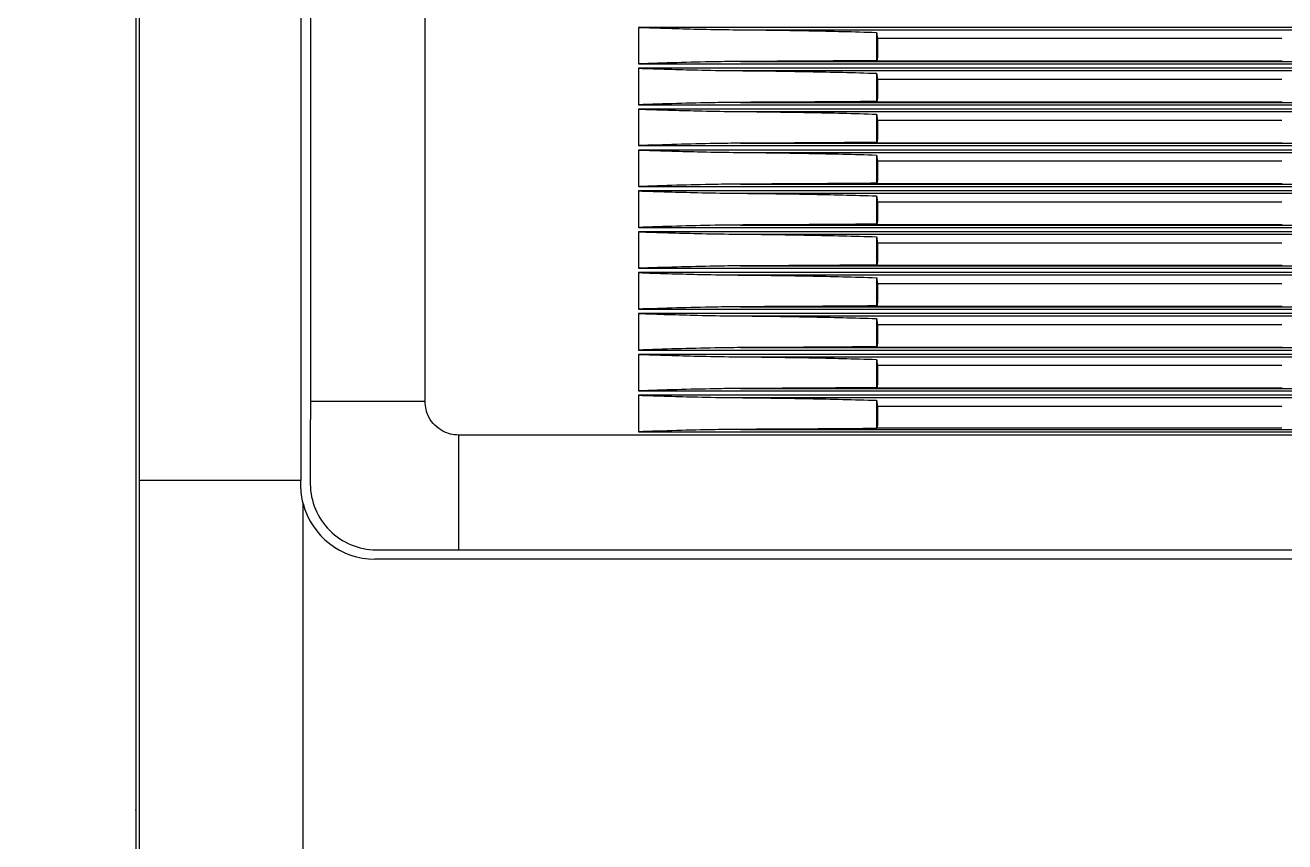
# Model space of a CAD drawing. Header units: millimetres. Extents: x -56261 to 196039, y 9480 to 100001.
# Drawn here: x 159341.2 to 159521.2, y 95678.5 to 95795.2 of the extents above; entities that cross this region are included whole.
import ezdxf

# ---------------------------------------------------------------- set-up
doc = ezdxf.new("R2010")
doc.units = ezdxf.units.MM
doc.set_wipeout_variables(frame=1)
doc.layers.add('SS-AIRCON', color=5, linetype='Continuous')
doc.layers.add('SS-TEXT', color=7, linetype='Continuous')

# ---------------------------------------------------------------- blocks, each defined once
blk = doc.blocks.new('I48T')
at = {"layer": 'SS-AIRCON', "color": 0, "linetype": 'Continuous'}
for p, q in [((670, 209.49998), (670, 14.30386)), ((705, -190.5), (705, 209.49998)), ((-655.0008, 25.97448), (655.0014, 25.97448)), ((597.096, 24.00741), (323.0786, 24.00741)), ((637.5, 24.00741), (597.096, 24.00741)), ((637.5, 23.77602), (637.5, 24.00741)), ((637.5, 23.00553), (637.5, 23.77602)), ((637.5, 0), (637.5, 23.00553)), ((670.4782, 9.49997), (702.7735, 9.49997)), ((702.7736, 9.5), (704.2594, 9.5)), ((-637.5, 0), (637.5, 0)), ((599.9006, -0.68208), (-599.9007, -0.68208)), ((578.5326, -1.18017), (-578.5326, -1.18017)), ((465.3156, -1.40267), (550.0737, -1.40267)), ((549.9322, -5.96102), (549.9322, -2.0976)), ((549.9561, -1.59899), (550.0737, -1.40271)), ((550.0737, -1.40267), (550.1006, -1.35772)), ((550.1006, -7.26595), (550.1006, -1.35772)), ((599.9006, -8.31793), (599.9006, -0.68208)), ((580.0736, -7.82954), (-580.0737, -7.82954)), ((465.3486, -5.96102), (549.9322, -5.96102)), ((644.5, -7), (644.5, -173)), ((668.2686, -7), (668.5, -7)), ((668.5, -173), (668.5, -7)), ((-599.9007, -8.31793), (599.9006, -8.31793)), ((599.9006, -9.23208), (-599.9007, -9.23208)), ((578.5326, -9.73017), (-578.5326, -9.73017)), ((550.0715, -9.84772), (465.3009, -9.84772)), ((549.9561, -10.14899), (550.0737, -9.95271)), ((550.0715, -9.84772), (550.0877, -9.92921)), ((550.0737, -9.95271), (550.0737, -9.85868)), ((550.0877, -9.92921), (550.1006, -9.90772)), ((550.1006, -15.81595), (550.1006, -9.90772)), ((599.9006, -16.86793), (599.9006, -9.23208)), ((549.9322, -14.51102), (549.9322, -10.6476)), ((465.3486, -14.51102), (549.9322, -14.51102)), ((-599.9007, -16.86793), (599.9006, -16.86793)), ((599.9006, -17.78208), (-599.9007, -17.78208)), ((580.0736, -16.37954), (-580.0737, -16.37954)), ((578.5326, -18.28017), (-578.5326, -18.28017)), ((550.0715, -18.39772), (465.3009, -18.39772)), ((550.0715, -18.39772), (550.0877, -18.47921)), ((550.0737, -18.50271), (550.0737, -18.40868)), ((599.9006, -25.41793), (599.9006, -17.78208)), ((549.9322, -23.06102), (549.9322, -19.1976)), ((549.9561, -18.69899), (550.0737, -18.50271)), ((550.0877, -18.47921), (550.1006, -18.45772)), ((550.1006, -24.36595), (550.1006, -18.45772)), ((465.3486, -23.06102), (549.9322, -23.06102)), ((-599.9007, -25.41793), (599.9006, -25.41793)), ((599.9006, -26.33208), (-599.9007, -26.33208)), ((580.0736, -24.92954), (-580.0737, -24.92954)), ((599.9006, -33.96793), (599.9006, -26.33208)), ((578.5326, -26.83017), (-578.5326, -26.83017)), ((550.0715, -26.94772), (465.3009, -26.94772)), ((549.9322, -31.61102), (549.9322, -27.7476)), ((549.9561, -27.24899), (550.0737, -27.05271)), ((550.0715, -26.94772), (550.0877, -27.02921)), ((550.0737, -27.05271), (550.0737, -26.95869)), ((550.0877, -27.02921), (550.1006, -27.00772)), ((550.1006, -32.91595), (550.1006, -27.00772)), ((-599.9007, -33.96793), (599.9006, -33.96793)), ((580.0736, -33.47954), (-580.0737, -33.47954)), ((465.3486, -31.61102), (549.9322, -31.61102)), ((599.9006, -34.88208), (-599.9007, -34.88208)), ((578.5326, -35.38017), (-578.5326, -35.38017)), ((550.0715, -35.49772), (465.3009, -35.49772)), ((549.9322, -40.16102), (549.9322, -36.2976)), ((549.9561, -35.79899), (550.0737, -35.60271)), ((550.0715, -35.49772), (550.0877, -35.57921)), ((550.0737, -35.60271), (550.0737, -35.50869)), ((550.0877, -35.57921), (550.1006, -35.55772)), ((550.1006, -41.46595), (550.1006, -35.55772)), ((599.9006, -42.51793), (599.9006, -34.88208)), ((580.0736, -42.02954), (-580.0737, -42.02954)), ((465.3486, -40.16102), (549.9322, -40.16102)), ((-599.9007, -42.51793), (599.9006, -42.51793)), ((599.9006, -43.43208), (-599.9007, -43.43208)), ((578.5326, -43.93017), (-578.5326, -43.93017)), ((550.0715, -44.04772), (465.3009, -44.04772)), ((549.9561, -44.34899), (550.0737, -44.1527)), ((550.0715, -44.04772), (550.0877, -44.12921)), ((550.0737, -44.1527), (550.0737, -44.05869)), ((550.0877, -44.12921), (550.1006, -44.10772)), ((550.1006, -50.01595), (550.1006, -44.10772)), ((599.9006, -51.06793), (599.9006, -43.43208)), ((549.9322, -48.71102), (549.9322, -44.8476)), ((465.3486, -48.71102), (549.9322, -48.71102)), ((-599.9007, -51.06793), (599.9006, -51.06793)), ((599.9006, -51.98208), (-599.9007, -51.98208)), ((580.0736, -50.57954), (-580.0737, -50.57954)), ((578.5326, -52.48017), (-578.5326, -52.48017)), ((550.0715, -52.59772), (465.3009, -52.59772)), ((550.0715, -52.59772), (550.0877, -52.67921)), ((550.0737, -52.7027), (550.0737, -52.60869)), ((550.0877, -52.67921), (550.1006, -52.65772)), ((550.1006, -58.56595), (550.1006, -52.65772)), ((599.9006, -59.61793), (599.9006, -51.98208)), ((549.9322, -57.26102), (549.9322, -53.3976)), ((549.9561, -52.89899), (550.0737, -52.7027)), ((465.3486, -57.26102), (549.9322, -57.26102)), ((-599.9007, -59.61793), (599.9006, -59.61793)), ((599.9006, -60.53208), (-599.9007, -60.53208)), ((580.0736, -59.12954), (-580.0737, -59.12954)), ((599.9006, -68.16793), (599.9006, -60.53208)), ((578.5326, -61.03017), (-578.5326, -61.03017)), ((550.0715, -61.14772), (465.3009, -61.14772)), ((549.9322, -65.81102), (549.9322, -61.9476)), ((549.9561, -61.44899), (550.0737, -61.2527)), ((550.0715, -61.14772), (550.0877, -61.22921)), ((550.0737, -61.2527), (550.0737, -61.15869)), ((550.0877, -61.22921), (550.1006, -61.20772)), ((550.1006, -67.11595), (550.1006, -61.20772)), ((465.3486, -65.81102), (549.9322, -65.81102)), ((-599.9007, -68.16793), (599.9006, -68.16793)), ((580.0736, -67.67954), (-580.0737, -67.67954)), ((599.9006, -69.08208), (-599.9007, -69.08208)), ((578.5326, -69.58017), (-578.5326, -69.58017)), ((550.0715, -69.69772), (465.3009, -69.69772)), ((549.9322, -74.36102), (549.9322, -70.4976)), ((549.9561, -69.99899), (550.0737, -69.8027)), ((550.0715, -69.69772), (550.0877, -69.77921)), ((550.0737, -69.8027), (550.0737, -69.70869)), ((550.0877, -69.77921), (550.1006, -69.75772)), ((550.1006, -75.66595), (550.1006, -69.75772)), ((599.9006, -76.71793), (599.9006, -69.08208)), ((580.0736, -76.22954), (-580.0737, -76.22954)), ((465.3486, -74.36102), (549.9322, -74.36102)), ((-599.9007, -76.71793), (599.9006, -76.71793)), ((599.9006, -77.63208), (-599.9007, -77.63208)), ((578.5326, -78.13017), (-578.5326, -78.13017)), ((550.0715, -78.24772), (465.3009, -78.24772)), ((549.9561, -78.54899), (550.0737, -78.3527)), ((550.0715, -78.24772), (550.0877, -78.32921)), ((550.0737, -78.3527), (550.0737, -78.25869)), ((550.0877, -78.32921), (550.1006, -78.30772)), ((550.1006, -84.21595), (550.1006, -78.30772)), ((599.9006, -85.26793), (599.9006, -77.63208)), ((549.9322, -82.91102), (549.9322, -79.0476)), ((465.3486, -82.91102), (549.9322, -82.91102)), ((-599.9007, -85.26793), (599.9006, -85.26793)), ((580.0736, -84.77954), (-580.0737, -84.77954))]:
    blk.add_line(p, q, dxfattribs=at)
for points in [[(550.1008, -1.35779), (551.0602, -1.34947, -0.000042138), (552.0189, -1.34131, -0.000042261), (552.9768, -1.33332, -0.000042276), (553.9339, -1.32551, -0.000042161), (554.8902, -1.31786, -0.000042098), (555.8458, -1.31038, -0.000042045), (556.8006, -1.30306, -0.000042001), (557.7545, -1.29592, -0.000041932), (558.7077, -1.28894, -0.000041886), (559.6601, -1.28212, -0.000041829), (560.6117, -1.27548, -0.000041775), (561.5624, -1.26899, -0.000041691), (562.5123, -1.26268, -0.000041675), (563.4615, -1.25652, -0.000041684), (564.4099, -1.25053, -0.000041539), (565.3573, -1.24471, -0.000041229), (566.3034, -1.23905, -0.000041535), (567.2497, -1.23354, -0.000042299), (568.1965, -1.2282, -0.000041075), (569.1388, -1.22303, -0.000038337), (570.0746, -1.21804, -0.000042206), (571.0245, -1.21316, -0.000050145), (571.9955, -1.20835, -0.000038139), (572.9067, -1.20393, -0.000013324), (573.7301, -1.20001, -0.000053499), (574.7856, -1.19534, -0.000091838), (576.4087, -1.1886, -0.000045016), (578.5327, -1.18005, -0.000023921)], [(550.1008, -7.26586), (550.0948, -7.22887, -0.000697459), (550.0888, -7.1914, -0.000682393), (550.0828, -7.15342, -0.000662615), (550.0769, -7.11496, -0.000639559), (550.071, -7.076, -0.000618839), (550.0651, -7.03658, -0.000600162), (550.0593, -6.99667, -0.000582019), (550.0535, -6.9563, -0.000564452), (550.0477, -6.91546, -0.000547813), (550.0419, -6.87418, -0.00053199), (550.0362, -6.83243, -0.000516715), (550.0305, -6.79024, -0.000501898), (550.0248, -6.74761, -0.000488335), (550.0191, -6.70455, -0.000475741), (550.0135, -6.66105, -0.000461875), (550.0079, -6.61714, -0.000447015), (550.0023, -6.57283, -0.000438978), (549.9967, -6.52806, -0.000435755), (549.9912, -6.48281, -0.000413072), (549.9857, -6.43735, -0.000377334), (549.9803, -6.39179, -0.000405032), (549.9748, -6.34506, -0.000467485), (549.9692, -6.29678, -0.000348124), (549.964, -6.25122, -0.00012348), (549.9593, -6.20985, -0.000472189), (549.9533, -6.15589, -0.000776501), (549.9442, -6.07173, -0.00036952), (549.9323, -5.96089, -0.000194241)], [(667.4982, -6.99996), (667.5373, -6.99996), (667.5763, -6.99996), (667.6153, -6.99996), (667.6542, -6.99996), (667.6928, -6.99996), (667.731, -6.99996, 1), (667.7687, -6.99996), (667.8057, -6.99996), (667.842, -6.99996), (667.8774, -6.99996), (667.9117, -6.99996), (667.945, -6.99996, 1), (667.9771, -6.99996), (668.0078, -6.99996), (668.037, -6.99996), (668.0648, -6.99996), (668.091, -6.99996, 0.000000051), (668.1155, -6.99996, 0.000000059), (668.1382, -6.99996, 0.000000067), (668.1592, -6.99996, 0.000000072), (668.1784, -6.99996, 0.000000093), (668.1958, -6.99996, 0.000000132), (668.2113, -6.99996, 0.000000132), (668.2249, -6.99996, 0.000000063), (668.2361, -6.99996, 0.000000242), (668.2466, -6.99996, 0.000000743), (668.2574, -6.99996, 0.00000079), (668.2685, -6.99996, 0.000000697)], [(550.1008, -9.90778), (551.0602, -9.89946, -0.000042127), (552.0189, -9.8913, -0.000042251), (552.9768, -9.88332, -0.000042265), (553.9339, -9.8755, -0.000042151), (554.8902, -9.86785, -0.000042087), (555.8458, -9.86037, -0.000042034), (556.8006, -9.85306, -0.000041991), (557.7545, -9.84591, -0.000041921), (558.7077, -9.83893, -0.000041876), (559.6601, -9.83212, -0.000041819), (560.6117, -9.82547, -0.000041765), (561.5624, -9.81899, -0.00004168), (562.5123, -9.81267, -0.000041664), (563.4615, -9.80652, -0.000041674), (564.4099, -9.80053, -0.000041528), (565.3573, -9.7947, -0.000041218), (566.3034, -9.78904, -0.000041524), (567.2497, -9.78354, -0.000042288), (568.1965, -9.77819, -0.000041065), (569.1388, -9.77302, -0.000038327), (570.0746, -9.76804, -0.000042195), (571.0245, -9.76315, -0.000050133), (571.9955, -9.75834, -0.00003813), (572.9067, -9.75392, -0.00001332), (573.7301, -9.75, -0.000053485), (574.7856, -9.74533, -0.000091815), (576.4087, -9.73859, -0.000045005), (578.5327, -9.73004, -0.000023915)], [(550.1008, -15.81585), (550.0948, -15.77886, -0.000697525), (550.0888, -15.74139, -0.000682455), (550.0828, -15.70341, -0.000662674), (550.0769, -15.66495, -0.000639614), (550.071, -15.626, -0.000618891), (550.0651, -15.58657, -0.000600211), (550.0593, -15.54666, -0.000582066), (550.0535, -15.5063, -0.000564496), (550.0477, -15.46546, -0.000547854), (550.0419, -15.42417, -0.000532029), (550.0362, -15.38242, -0.000516751), (550.0305, -15.34024, -0.000501933), (550.0248, -15.29761, -0.000488368), (550.0191, -15.25455, -0.000475772), (550.0135, -15.21104, -0.000461904), (550.0079, -15.16714, -0.000447042), (550.0023, -15.12283, -0.000439004), (549.9967, -15.07806, -0.00043578), (549.9912, -15.0328, -0.000413096), (549.9857, -14.98735, -0.000377355), (549.9803, -14.94179, -0.000405053), (549.9748, -14.89505, -0.000467509), (549.9692, -14.84677, -0.000348142), (549.964, -14.80122, -0.000123486), (549.9593, -14.75984, -0.000472212), (549.9533, -14.70588, -0.000776536), (549.9442, -14.62173, -0.000369536), (549.9323, -14.51088, -0.000194249)], [(550.1008, -18.45777), (551.0602, -18.44945, -0.000042117), (552.0189, -18.44129, -0.00004224), (552.9768, -18.43331, -0.000042254), (553.9339, -18.42549, -0.00004214), (554.8902, -18.41785, -0.000042076), (555.8458, -18.41036, -0.000042024), (556.8006, -18.40305, -0.00004198), (557.7545, -18.39591, -0.000041911), (558.7077, -18.38893, -0.000041865), (559.6601, -18.38211, -0.000041808), (560.6117, -18.37547, -0.000041754), (561.5624, -18.36898, -0.00004167), (562.5123, -18.36267, -0.000041654), (563.4615, -18.35651, -0.000041663), (564.4099, -18.35053, -0.000041518), (565.3573, -18.3447, -0.000041208), (566.3034, -18.33904, -0.000041514), (567.2497, -18.33353, -0.000042278), (568.1965, -18.32819, -0.000041054), (569.1388, -18.32302, -0.000038318), (570.0746, -18.31803, -0.000042185), (571.0245, -18.31315, -0.00005012), (571.9955, -18.30834, -0.00003812), (572.9067, -18.30392, -0.000013317), (573.7301, -18.3, -0.000053472), (574.7856, -18.29532, -0.000091792), (576.4087, -18.28858, -0.000044993), (578.5327, -18.28003, -0.000023909)], [(550.1008, -24.36584), (550.0948, -24.32886, -0.000697591), (550.0888, -24.29139, -0.000682518), (550.0828, -24.25341, -0.000662733), (550.0769, -24.21495, -0.00063967), (550.071, -24.17599, -0.000618943), (550.0651, -24.13657, -0.00060026), (550.0593, -24.09666, -0.000582112), (550.0535, -24.05629, -0.00056454), (550.0477, -24.01545, -0.000547895), (550.0419, -23.97417, -0.000532068), (550.0362, -23.93242, -0.000516788), (550.0305, -23.89024, -0.000501967), (550.0248, -23.8476, -0.0004884), (550.0191, -23.80454, -0.000475803), (550.0135, -23.76104, -0.000461933), (550.0079, -23.71713, -0.00044707), (550.0023, -23.67282, -0.00043903), (549.9967, -23.62805, -0.000435806), (549.9912, -23.5828, -0.000413119), (549.9857, -23.53734, -0.000377376), (549.9803, -23.49178, -0.000405075), (549.9748, -23.44505, -0.000467533), (549.9692, -23.39677, -0.000348159), (549.964, -23.35121, -0.000123492), (549.9593, -23.30984, -0.000472235), (549.9533, -23.25588, -0.000776572), (549.9442, -23.17172, -0.000369552), (549.9323, -23.06087, -0.000194257)], [(550.1008, -27.00776), (551.0602, -26.99944, -0.000042106), (552.0189, -26.99129, -0.000042229), (552.9768, -26.9833, -0.000042244), (553.9339, -26.97549, -0.000042129), (554.8902, -26.96784, -0.000042066), (555.8458, -26.96036, -0.000042013), (556.8006, -26.95305, -0.000041969), (557.7545, -26.9459, -0.0000419), (558.7077, -26.93892, -0.000041855), (559.6601, -26.93211, -0.000041798), (560.6117, -26.92546, -0.000041744), (561.5624, -26.91898, -0.00004166), (562.5123, -26.91266, -0.000041643), (563.4615, -26.90651, -0.000041653), (564.4099, -26.90052, -0.000041507), (565.3573, -26.89469, -0.000041198), (566.3034, -26.88903, -0.000041504), (567.2497, -26.88353, -0.000042267), (568.1965, -26.87819, -0.000041044), (569.1388, -26.87301, -0.000038308), (570.0746, -26.86803, -0.000042174), (571.0245, -26.86314, -0.000050108), (571.9955, -26.85833, -0.000038111), (572.9067, -26.85391, -0.000013314), (573.7301, -26.84999, -0.000053458), (574.7856, -26.84532, -0.000091769), (576.4087, -26.83857, -0.000044982), (578.5327, -26.83002, -0.000023903)], [(550.1008, -32.91583), (550.0948, -32.87885, -0.000697656), (550.0888, -32.84138, -0.000682581), (550.0828, -32.8034, -0.000662792), (550.0769, -32.76494, -0.000639725), (550.071, -32.72599, -0.000618995), (550.0651, -32.68656, -0.000600309), (550.0593, -32.64665, -0.000582158), (550.0535, -32.60629, -0.000564583), (550.0477, -32.56545, -0.000547936), (550.0419, -32.52416, -0.000532107), (550.0362, -32.48241, -0.000516825), (550.0305, -32.44023, -0.000502002), (550.0248, -32.3976, -0.000488433), (550.0191, -32.35454, -0.000475834), (550.0135, -32.31104, -0.000461963), (550.0079, -32.26713, -0.000447097), (550.0023, -32.22282, -0.000439056), (549.9967, -32.17805, -0.000435831), (549.9912, -32.13279, -0.000413142), (549.9857, -32.08734, -0.000377396), (549.9803, -32.04178, -0.000405097), (549.9748, -31.99504, -0.000467557), (549.9692, -31.94676, -0.000348176), (549.964, -31.90121, -0.000123498), (549.9593, -31.85983, -0.000472257), (549.9533, -31.80587, -0.000776607), (549.9442, -31.72171, -0.000369568), (549.9323, -31.61087, -0.000194265)], [(550.1008, -35.55775), (551.0602, -35.54943, -0.000042096), (552.0189, -35.54128, -0.000042219), (552.9768, -35.5333, -0.000042233), (553.9339, -35.52548, -0.000042119), (554.8902, -35.51783, -0.000042055), (555.8458, -35.51035, -0.000042003), (556.8006, -35.50304, -0.000041959), (557.7545, -35.4959, -0.00004189), (558.7077, -35.48892, -0.000041844), (559.6601, -35.4821, -0.000041787), (560.6117, -35.47546, -0.000041733), (561.5624, -35.46898, -0.000041649), (562.5123, -35.46266, -0.000041633), (563.4615, -35.4565, -0.000041643), (564.4099, -35.45052, -0.000041497), (565.3573, -35.44469, -0.000041187), (566.3034, -35.43903, -0.000041493), (567.2497, -35.43352, -0.000042256), (568.1965, -35.42818, -0.000041034), (569.1388, -35.42301, -0.000038298), (570.0746, -35.41802, -0.000042163), (571.0245, -35.41314, -0.000050095), (571.9955, -35.40833, -0.000038101), (572.9067, -35.4039, -0.00001331), (573.7301, -35.39999, -0.000053445), (574.7856, -35.39531, -0.000091746), (576.4087, -35.38857, -0.000044971), (578.5327, -35.38001, -0.000023897)], [(550.1008, -41.46582), (550.0948, -41.42884, -0.000697722), (550.0888, -41.39137, -0.000682643), (550.0828, -41.35339, -0.000662851), (550.0769, -41.31493, -0.00063978), (550.071, -41.27598, -0.000619047), (550.0651, -41.23655, -0.000600358), (550.0593, -41.19665, -0.000582204), (550.0535, -41.15628, -0.000564627), (550.0477, -41.11544, -0.000547977), (550.0419, -41.07416, -0.000532145), (550.0362, -41.03241, -0.000516861), (550.0305, -40.99023, -0.000502037), (550.0248, -40.94759, -0.000488466), (550.0191, -40.90453, -0.000475865), (550.0135, -40.86103, -0.000461992), (550.0079, -40.81713, -0.000447125), (550.0023, -40.77281, -0.000439082), (549.9967, -40.72804, -0.000435856), (549.9912, -40.68279, -0.000413165), (549.9857, -40.63733, -0.000377417), (549.9803, -40.59177, -0.000405118), (549.9748, -40.54504, -0.000467581), (549.9692, -40.49676, -0.000348194), (549.964, -40.4512, -0.000123504), (549.9593, -40.40982, -0.00047228), (549.9533, -40.35586, -0.000776642), (549.9442, -40.2717, -0.000369584), (549.9323, -40.16086, -0.000194273)], [(550.1008, -44.10775), (551.0602, -44.09942, -0.000042085), (552.0189, -44.09127, -0.000042208), (552.9768, -44.08329, -0.000042222), (553.9339, -44.07547, -0.000042108), (554.8902, -44.06783, -0.000042045), (555.8458, -44.06035, -0.000041992), (556.8006, -44.05304, -0.000041948), (557.7545, -44.04589, -0.000041879), (558.7077, -44.03891, -0.000041834), (559.6601, -44.0321, -0.000041777), (560.6117, -44.02545, -0.000041723), (561.5624, -44.01897, -0.000041639), (562.5123, -44.01265, -0.000041622), (563.4615, -44.0065, -0.000041632), (564.4099, -44.00051, -0.000041487), (565.3573, -43.99468, -0.000041177), (566.3034, -43.98902, -0.000041483), (567.2497, -43.98352, -0.000042246), (568.1965, -43.97818, -0.000041023), (569.1388, -43.973, -0.000038289), (570.0746, -43.96802, -0.000042153), (571.0245, -43.96313, -0.000050082), (571.9955, -43.95832, -0.000038091), (572.9067, -43.9539, -0.000013307), (573.7301, -43.94998, -0.000053431), (574.7856, -43.9453, -0.000091722), (576.4087, -43.93856, -0.000044959), (578.5327, -43.93001, -0.000023891)], [(550.1008, -50.01581), (550.0948, -49.97883, -0.000697788), (550.0888, -49.94136, -0.000682706), (550.0828, -49.90339, -0.00066291), (550.0769, -49.86493, -0.000639836), (550.071, -49.82597, -0.000619099), (550.0651, -49.78655, -0.000600407), (550.0593, -49.74664, -0.00058225), (550.0535, -49.70628, -0.00056467), (550.0477, -49.66544, -0.000548018), (550.0419, -49.62415, -0.000532184), (550.0362, -49.5824, -0.000516898), (550.0305, -49.54022, -0.000502071), (550.0248, -49.49759, -0.000488498), (550.0191, -49.45453, -0.000475896), (550.0135, -49.41103, -0.000462021), (550.0079, -49.36712, -0.000447152), (550.0023, -49.32281, -0.000439109), (549.9967, -49.27804, -0.000435881), (549.9912, -49.23278, -0.000413189), (549.9857, -49.18733, -0.000377438), (549.9803, -49.14176, -0.00040514), (549.9748, -49.09503, -0.000467606), (549.9692, -49.04675, -0.000348211), (549.964, -49.00119, -0.00012351), (549.9593, -48.95982, -0.000472303), (549.9533, -48.90586, -0.000776677), (549.9442, -48.82169, -0.0003696), (549.9323, -48.71085, -0.000194282)], [(550.1008, -52.65774), (551.0602, -52.64942, -0.000042074), (552.0189, -52.64126, -0.000042198), (552.9768, -52.63328, -0.000042212), (553.9339, -52.62546, -0.000042098), (554.8902, -52.61782, -0.000042034), (555.8458, -52.61034, -0.000041981), (556.8006, -52.60303, -0.000041938), (557.7545, -52.59588, -0.000041868), (558.7077, -52.58891, -0.000041823), (559.6601, -52.58209, -0.000041766), (560.6117, -52.57545, -0.000041712), (561.5624, -52.56897, -0.000041628), (562.5123, -52.56265, -0.000041612), (563.4615, -52.5565, -0.000041622), (564.4099, -52.55051, -0.000041476), (565.3573, -52.54468, -0.000041167), (566.3034, -52.53902, -0.000041472), (567.2497, -52.53352, -0.000042235), (568.1965, -52.52817, -0.000041013), (569.1388, -52.523, -0.000038279), (570.0746, -52.51801, -0.000042142), (571.0245, -52.51313, -0.00005007), (571.9955, -52.50831, -0.000038082), (572.9067, -52.50389, -0.000013304), (573.7301, -52.49997, -0.000053418), (574.7856, -52.4953, -0.000091699), (576.4087, -52.48855, -0.000044948), (578.5327, -52.48, -0.000023884)], [(550.1008, -58.5658), (550.0948, -58.52882, -0.000696972), (550.0888, -58.49136, -0.000681935), (550.0828, -58.45338, -0.000662188), (550.0769, -58.41493, -0.000639164), (550.071, -58.37598, -0.000618473), (550.0651, -58.33656, -0.00059982), (550.0593, -58.29666, -0.000581703), (550.0535, -58.2563, -0.000564158), (550.0477, -58.21547, -0.00054754), (550.0419, -58.17419, -0.000531736), (550.0362, -58.13245, -0.000516479), (550.0305, -58.09028, -0.000501679), (550.0248, -58.04766, -0.000488132), (550.0191, -58.00461, -0.000475552), (550.0135, -57.96111, -0.000461701), (550.0079, -57.91722, -0.000446854), (550.0023, -57.87292, -0.000438828), (549.9967, -57.82817, -0.000435614), (549.9912, -57.78292, -0.000412946), (549.9857, -57.73749, -0.000377225), (549.9803, -57.69194, -0.00040492), (549.9748, -57.64522, -0.000467364), (549.9692, -57.59696, -0.000348041), (549.964, -57.55142, -0.000123451), (549.9593, -57.51006, -0.000472084), (549.9533, -57.45612, -0.00077635), (549.9442, -57.37199, -0.000369457), (549.9323, -57.26119, -0.00019421)], [(550.1008, -61.20773), (551.0602, -61.19941, -0.000042274), (552.0189, -61.19126, -0.000042397), (552.9768, -61.18328, -0.000042412), (553.9339, -61.17546, -0.000042297), (554.8902, -61.16782, -0.000042233), (555.8458, -61.16035, -0.00004218), (556.8006, -61.15304, -0.000042136), (557.7545, -61.1459, -0.000042067), (558.7077, -61.13894, -0.000042021), (559.6601, -61.13213, -0.000041964), (560.6117, -61.12549, -0.00004191), (561.5624, -61.11902, -0.000041825), (562.5123, -61.11271, -0.000041809), (563.4615, -61.10657, -0.000041819), (564.4099, -61.10059, -0.000041673), (565.3573, -61.09478, -0.000041362), (566.3034, -61.08913, -0.000041669), (567.2497, -61.08364, -0.000042435), (568.1965, -61.07831, -0.000041207), (569.1388, -61.07315, -0.00003846), (570.0746, -61.06818, -0.000042342), (571.0245, -61.06331, -0.000050307), (571.9955, -61.05852, -0.000038262), (572.9067, -61.05411, -0.000013367), (573.7301, -61.05021, -0.000053671), (574.7856, -61.04556, -0.000092134), (576.4087, -61.03885, -0.000045161), (578.5327, -61.03034, -0.000023998)], [(550.1008, -67.1158), (550.0948, -67.07882, -0.000697038), (550.0888, -67.04135, -0.000681998), (550.0828, -67.00337, -0.000662247), (550.0769, -66.96492, -0.000639219), (550.071, -66.92597, -0.000618525), (550.0651, -66.88655, -0.000599869), (550.0593, -66.84665, -0.000581749), (550.0535, -66.80629, -0.000564202), (550.0477, -66.76546, -0.000547581), (550.0419, -66.72418, -0.000531775), (550.0362, -66.68245, -0.000516516), (550.0305, -66.64027, -0.000501714), (550.0248, -66.59765, -0.000488165), (550.0191, -66.5546, -0.000475583), (550.0135, -66.51111, -0.00046173), (550.0079, -66.46722, -0.000446881), (550.0023, -66.42292, -0.000438854), (549.9967, -66.37816, -0.000435639), (549.9912, -66.33292, -0.000412969), (549.9857, -66.28748, -0.000377245), (549.9803, -66.24193, -0.000404942), (549.9748, -66.19522, -0.000467389), (549.9692, -66.14695, -0.000348058), (549.964, -66.10141, -0.000123457), (549.9593, -66.06005, -0.000472107), (549.9533, -66.00611, -0.000776385), (549.9442, -65.92199, -0.000369473), (549.9323, -65.81119, -0.000194218)], [(550.1008, -69.75772), (551.0602, -69.7494, -0.000042263), (552.0189, -69.74125, -0.000042387), (552.9768, -69.73327, -0.000042401), (553.9339, -69.72546, -0.000042286), (554.8902, -69.71782, -0.000042223), (555.8458, -69.71034, -0.00004217), (556.8006, -69.70304, -0.000042126), (557.7545, -69.6959, -0.000042056), (558.7077, -69.68893, -0.000042011), (559.6601, -69.68212, -0.000041953), (560.6117, -69.67549, -0.000041899), (561.5624, -69.66901, -0.000041815), (562.5123, -69.66271, -0.000041798), (563.4615, -69.65657, -0.000041808), (564.4099, -69.65059, -0.000041662), (565.3573, -69.64477, -0.000041351), (566.3034, -69.63913, -0.000041658), (567.2497, -69.63364, -0.000042425), (568.1965, -69.62831, -0.000041197), (569.1388, -69.62315, -0.000038451), (570.0746, -69.61818, -0.000042331), (571.0245, -69.61331, -0.000050294), (571.9955, -69.60851, -0.000038253), (572.9067, -69.60411, -0.000013363), (573.7301, -69.6002, -0.000053657), (574.7856, -69.59555, -0.000092111), (576.4087, -69.58884, -0.00004515), (578.5327, -69.58033, -0.000023992)], [(550.1008, -75.66579), (550.0948, -75.62881, -0.000697104), (550.0888, -75.59134, -0.00068206), (550.0828, -75.55337, -0.000662306), (550.0769, -75.51491, -0.000639274), (550.071, -75.47596, -0.000618577), (550.0651, -75.43655, -0.000599919), (550.0593, -75.39664, -0.000581795), (550.0535, -75.35629, -0.000564245), (550.0477, -75.31546, -0.000547622), (550.0419, -75.27418, -0.000531814), (550.0362, -75.23244, -0.000516552), (550.0305, -75.19027, -0.000501749), (550.0248, -75.14765, -0.000488197), (550.0191, -75.1046, -0.000475614), (550.0135, -75.06111, -0.000461759), (550.0079, -75.01721, -0.000446909), (550.0023, -74.97291, -0.00043888), (549.9967, -74.92816, -0.000435664), (549.9912, -74.88291, -0.000412992), (549.9857, -74.83748, -0.000377266), (549.9803, -74.79193, -0.000404963), (549.9748, -74.74521, -0.000467413), (549.9692, -74.69695, -0.000348075), (549.964, -74.65141, -0.000123463), (549.9593, -74.61004, -0.000472129), (549.9533, -74.5561, -0.00077642), (549.9442, -74.47198, -0.000369489), (549.9323, -74.36118, -0.000194226)], [(550.1008, -78.30771), (551.0602, -78.29939, -0.000042252), (552.0189, -78.29124, -0.000042376), (552.9768, -78.28326, -0.00004239), (553.9339, -78.27545, -0.000042276), (554.8902, -78.26781, -0.000042212), (555.8458, -78.26034, -0.000042159), (556.8006, -78.25303, -0.000042115), (557.7545, -78.24589, -0.000042046), (558.7077, -78.23893, -0.000042), (559.6601, -78.23212, -0.000041943), (560.6117, -78.22548, -0.000041889), (561.5624, -78.21901, -0.000041804), (562.5123, -78.2127, -0.000041788), (563.4615, -78.20656, -0.000041798), (564.4099, -78.20058, -0.000041652), (565.3573, -78.19477, -0.000041341), (566.3034, -78.18912, -0.000041648), (567.2497, -78.18363, -0.000042414), (568.1965, -78.1783, -0.000041187), (569.1388, -78.17314, -0.000038441), (570.0746, -78.16817, -0.000042321), (571.0245, -78.1633, -0.000050282), (571.9955, -78.15851, -0.000038243), (572.9067, -78.1541, -0.00001336), (573.7301, -78.1502, -0.000053644), (574.7856, -78.14554, -0.000092088), (576.4087, -78.13883, -0.000045138), (578.5327, -78.13032, -0.000023986)], [(550.1008, -84.21578), (550.0948, -84.1788, -0.00069717), (550.0888, -84.14133, -0.000682123), (550.0828, -84.10336, -0.000662365), (550.0769, -84.06491, -0.00063933), (550.071, -84.02596, -0.000618629), (550.0651, -83.98654, -0.000599968), (550.0593, -83.94664, -0.000581841), (550.0535, -83.90628, -0.000564289), (550.0477, -83.86545, -0.000547663), (550.0419, -83.82417, -0.000531852), (550.0362, -83.78244, -0.000516589), (550.0305, -83.74026, -0.000501783), (550.0248, -83.69764, -0.00048823), (550.0191, -83.65459, -0.000475645), (550.0135, -83.6111, -0.000461788), (550.0079, -83.56721, -0.000446936), (550.0023, -83.52291, -0.000438906), (549.9967, -83.47815, -0.00043569), (549.9912, -83.43291, -0.000413016), (549.9857, -83.38747, -0.000377287), (549.9803, -83.34192, -0.000404985), (549.9748, -83.29521, -0.000467437), (549.9692, -83.24694, -0.000348093), (549.964, -83.2014, -0.000123469), (549.9593, -83.16004, -0.000472152), (549.9533, -83.1061, -0.000776456), (549.9442, -83.02197, -0.000369505), (549.9323, -82.91117, -0.000194234)]]:
    blk.add_lwpolyline(points, format="xyb", dxfattribs=at)
blk.add_arc((655.0014, 10.50147), 15.47301, 14.225787, 90, dxfattribs=at)
for points in [[(704.2594, 209.50018), (704.2594, 142.83328), (704.2594, 76.16666), (704.2594, 9.49997)], [(670.0001, 14.30392), (670.3172, 13.06275), (670.4783, 11.78184), (670.4782, 10.50136)], [(670.4782, 10.50136), (670.4783, 10.16764), (670.4783, 9.83382), (670.4782, 9.49997)], [(670.4782, -190.49986), (670.4783, -123.83334), (670.4783, -57.16667), (670.4782, 9.49997)], [(704.2594, 9.49997), (704.2594, -57.16667), (704.2594, -123.83334), (704.2594, -190.49986)], [(549.9323, -2.09754), (549.9322, -1.83533), (549.9422, -1.62268), (549.9561, -1.59916)], [(644.5001, -6.99996), (652.2342, -7), (659.9677, -7), (667.4982, -6.99996)], [(549.9323, -10.64753), (549.9322, -10.38533), (549.9422, -10.17268), (549.9561, -10.14915)], [(549.9323, -19.19752), (549.9322, -18.93533), (549.9422, -18.72268), (549.9561, -18.69914)], [(549.9323, -27.74752), (549.9322, -27.48533), (549.9422, -27.27268), (549.9561, -27.24913)], [(549.9323, -36.29751), (549.9322, -36.03533), (549.9422, -35.82268), (549.9561, -35.79912)], [(549.9323, -44.8475), (549.9322, -44.58533), (549.9422, -44.37268), (549.9561, -44.34912)], [(549.9323, -53.39749), (549.9322, -53.13533), (549.9422, -52.92268), (549.9561, -52.89911)], [(549.9323, -61.94748), (549.9322, -61.68533), (549.9422, -61.47268), (549.9561, -61.4491)], [(549.9323, -70.49747), (549.9322, -70.23533), (549.9422, -70.02268), (549.9561, -69.99909)], [(549.9323, -79.04746), (549.9322, -78.78533), (549.9422, -78.57268), (549.9561, -78.54908)]]:
    blk.add_open_spline(points, degree=3, dxfattribs=at)
for points, knots in [([(668.4999, -6.99996), (668.5, -1.25395), (668.5395, 4.45066), (668.5015, 13.83015), (665.4621, 21.02837), (658.342, 24.01396), (649.0037, 24.01998), (643.2434, 24.00741), (637.5, 24.00744)], [0, 0, 0, 0, 0.34967981, 0.34967981, 0.56477708, 0.77987435, 0.77987435, 1.1294037, 1.1294037, 1.1294037, 1.1294037]), ([(637.5, 0.00014), (638.6343, 0), (639.765, -0.27899), (641.3822, -1.13436), (642.5254, -1.97356), (643.3648, -3.11658), (644.2204, -4.73428), (644.5, -5.86522), (644.5001, -6.99996)], [0, 0, 0, 0, 0.30948132, 0.30948132, 0.49993339, 0.69038546, 0.69038546, 1, 1, 1, 1]), ([(578.5327, -1.18005), (580.3131, -1.17351), (587.4346, -1.07609), (594.5588, -0.85974), (599.9006, -0.68202)], [0, 0, 0, 0, 0.0053464658, 0.02138095, 0.02138095, 0.02138095, 0.02138095]), ([(580.0737, -7.82965), (574.7959, -7.7836), (569.5231, -7.71681), (559.5307, -7.53049), (554.8123, -7.41712), (550.1008, -7.26586)], [0, 0, 0, 0, 0.52716803, 0.52716803, 1, 1, 1, 1]), ([(599.9006, -8.31808), (595.7703, -8.17963), (589.1603, -7.98112), (582.5519, -7.85111), (580.0737, -7.82965)], [0, 0, 0, 0, 0.012397734, 0.019838585, 0.019838585, 0.019838585, 0.019838585]), ([(578.5327, -9.73004), (580.3131, -9.72351), (587.4346, -9.62609), (594.5588, -9.40974), (599.9006, -9.23201)], [0, 0, 0, 0, 0.0053464659, 0.021380951, 0.021380951, 0.021380951, 0.021380951]), ([(580.0737, -16.37964), (574.7959, -16.3336), (569.5231, -16.26681), (559.5307, -16.08049), (554.8123, -15.96712), (550.1008, -15.81585)], [0, 0, 0, 0, 0.52716802, 0.52716802, 1, 1, 1, 1]), ([(578.5327, -18.28003), (580.3131, -18.27351), (587.4346, -18.17609), (594.5588, -17.95974), (599.9006, -17.78201)], [0, 0, 0, 0, 0.005346466, 0.021380951, 0.021380951, 0.021380951, 0.021380951]), ([(599.9006, -16.86807), (595.7703, -16.72963), (589.1603, -16.53112), (582.5519, -16.40111), (580.0737, -16.37964)], [0, 0, 0, 0, 0.012397734, 0.019838585, 0.019838585, 0.019838585, 0.019838585]), ([(580.0737, -24.92963), (574.7959, -24.8836), (569.5231, -24.81681), (559.5307, -24.63049), (554.8123, -24.51712), (550.1008, -24.36584)], [0, 0, 0, 0, 0.52716802, 0.52716802, 1, 1, 1, 1]), ([(578.5327, -26.83002), (580.3131, -26.82351), (587.4346, -26.72609), (594.5588, -26.50974), (599.9006, -26.332)], [0, 0, 0, 0, 0.005346466, 0.021380952, 0.021380952, 0.021380952, 0.021380952]), ([(599.9006, -25.41806), (595.7703, -25.27963), (589.1603, -25.08112), (582.5519, -24.95111), (580.0737, -24.92963)], [0, 0, 0, 0, 0.012397734, 0.019838585, 0.019838585, 0.019838585, 0.019838585]), ([(580.0737, -33.47962), (574.7959, -33.4336), (569.5231, -33.36681), (559.5307, -33.18049), (554.8123, -33.06712), (550.1008, -32.91583)], [0, 0, 0, 0, 0.52716801, 0.52716801, 1, 1, 1, 1]), ([(599.9006, -33.96805), (595.7703, -33.82963), (589.1603, -33.63112), (582.5519, -33.50111), (580.0737, -33.47962)], [0, 0, 0, 0, 0.012397735, 0.019838586, 0.019838586, 0.019838586, 0.019838586]), ([(578.5327, -35.38001), (580.3131, -35.37351), (587.4346, -35.27609), (594.5588, -35.05974), (599.9006, -34.88199)], [0, 0, 0, 0, 0.0053464661, 0.021380952, 0.021380952, 0.021380952, 0.021380952]), ([(580.0737, -42.02961), (574.7959, -41.9836), (569.5231, -41.91681), (559.5307, -41.73049), (554.8123, -41.61712), (550.1008, -41.46582)], [0, 0, 0, 0, 0.527168, 0.527168, 1, 1, 1, 1]), ([(599.9006, -42.51804), (595.7703, -42.37963), (589.1603, -42.18112), (582.5519, -42.05111), (580.0737, -42.02961)], [0, 0, 0, 0, 0.012397735, 0.019838586, 0.019838586, 0.019838586, 0.019838586]), ([(578.5327, -43.93001), (580.3131, -43.92351), (587.4346, -43.82609), (594.5588, -43.60974), (599.9006, -43.43198)], [0, 0, 0, 0, 0.0053464662, 0.021380952, 0.021380952, 0.021380952, 0.021380952]), ([(580.0737, -50.5796), (574.7959, -50.5336), (569.5231, -50.46681), (559.5307, -50.28049), (554.8123, -50.16712), (550.1008, -50.01581)], [0, 0, 0, 0, 0.527168, 0.527168, 1, 1, 1, 1]), ([(578.5327, -52.48), (580.3131, -52.47351), (587.4346, -52.37609), (594.5588, -52.15974), (599.9006, -51.98197)], [0, 0, 0, 0, 0.0053464663, 0.021380953, 0.021380953, 0.021380953, 0.021380953]), ([(599.9006, -51.06803), (595.7703, -50.92963), (589.1603, -50.73112), (582.5519, -50.60111), (580.0737, -50.5796)], [0, 0, 0, 0, 0.012397735, 0.019838587, 0.019838587, 0.019838587, 0.019838587]), ([(580.0737, -59.12959), (574.7959, -59.0836), (569.5231, -59.01681), (559.5307, -58.83049), (554.8123, -58.71712), (550.1008, -58.5658)], [0, 0, 0, 0, 0.52716799, 0.52716799, 1, 1, 1, 1]), ([(578.5327, -61.03034), (580.3131, -61.02351), (587.4346, -60.92609), (594.5588, -60.70974), (599.9006, -60.53196)], [0, 0, 0, 0, 0.0053464664, 0.021380953, 0.021380953, 0.021380953, 0.021380953]), ([(599.9006, -59.61802), (595.7703, -59.47963), (589.1603, -59.28112), (582.5519, -59.15111), (580.0737, -59.12959)], [0, 0, 0, 0, 0.012397735, 0.019838587, 0.019838587, 0.019838587, 0.019838587]), ([(580.0737, -67.67959), (574.7959, -67.6336), (569.5231, -67.56681), (559.5307, -67.38049), (554.8123, -67.26712), (550.1008, -67.1158)], [0, 0, 0, 0, 0.52716798, 0.52716798, 1, 1, 1, 1]), ([(599.9006, -68.16801), (595.7703, -68.02963), (589.1603, -67.83112), (582.5519, -67.70111), (580.0737, -67.67959)], [0, 0, 0, 0, 0.012397736, 0.019838588, 0.019838588, 0.019838588, 0.019838588]), ([(578.5327, -69.58033), (580.3131, -69.57351), (587.4346, -69.47609), (594.5588, -69.25974), (599.9006, -69.08195)], [0, 0, 0, 0, 0.0053464666, 0.021380954, 0.021380954, 0.021380954, 0.021380954]), ([(580.0737, -76.22958), (574.7959, -76.1836), (569.5231, -76.11681), (559.5307, -75.93049), (554.8123, -75.81712), (550.1008, -75.66579)], [0, 0, 0, 0, 0.52716798, 0.52716798, 1, 1, 1, 1]), ([(599.9006, -76.71801), (595.7703, -76.57963), (589.1603, -76.38112), (582.5519, -76.25111), (580.0737, -76.22958)], [0, 0, 0, 0, 0.012397736, 0.019838588, 0.019838588, 0.019838588, 0.019838588]), ([(578.5327, -78.13032), (580.3131, -78.12351), (587.4346, -78.02609), (594.5588, -77.80974), (599.9006, -77.63194)], [0, 0, 0, 0, 0.0053464667, 0.021380954, 0.021380954, 0.021380954, 0.021380954]), ([(580.0737, -84.77957), (574.7959, -84.7336), (569.5231, -84.66681), (559.5307, -84.48049), (554.8123, -84.36712), (550.1008, -84.21578)], [0, 0, 0, 0, 0.52716797, 0.52716797, 1, 1, 1, 1]), ([(599.9006, -85.268), (595.7703, -85.12963), (589.1603, -84.93112), (582.5519, -84.80111), (580.0737, -84.77957)], [0, 0, 0, 0, 0.012397736, 0.019838588, 0.019838588, 0.019838588, 0.019838588])]:
    blk.add_open_spline(points, degree=3, knots=knots, dxfattribs=at)
at = {"layer": 'SS-AIRCON'}
blk.add_point((705, 78.37404), dxfattribs=at)
blk = doc.blocks.new('A$C43DE16F2')
blk.add_wipeout([(0, 14550), (0, 0), (29100, 0), (29100, 14550)]).dxf.layer = 'SS-TEXT'
at = {"layer": 'SS-TEXT', "linetype": 'Continuous', "xscale": 1.577261091527505, "yscale": 1.577261091527505, "zscale": 1.577261091527505, "rotation": 180}
blk.add_blockref('I48T', (11081.92, 7128.46), dxfattribs=at)

msp = doc.modelspace()

# ---------------------------------------------------------------- block references
at = {"layer": 'SS-TEXT', "xscale": 0.4331186193392458, "yscale": 0.4331186193392458, "zscale": 0.4331186193392458}
msp.add_blockref('A$C43DE16F2', (155038.86, 92649.19), dxfattribs=at)

doc.saveas('drawing.dxf')
